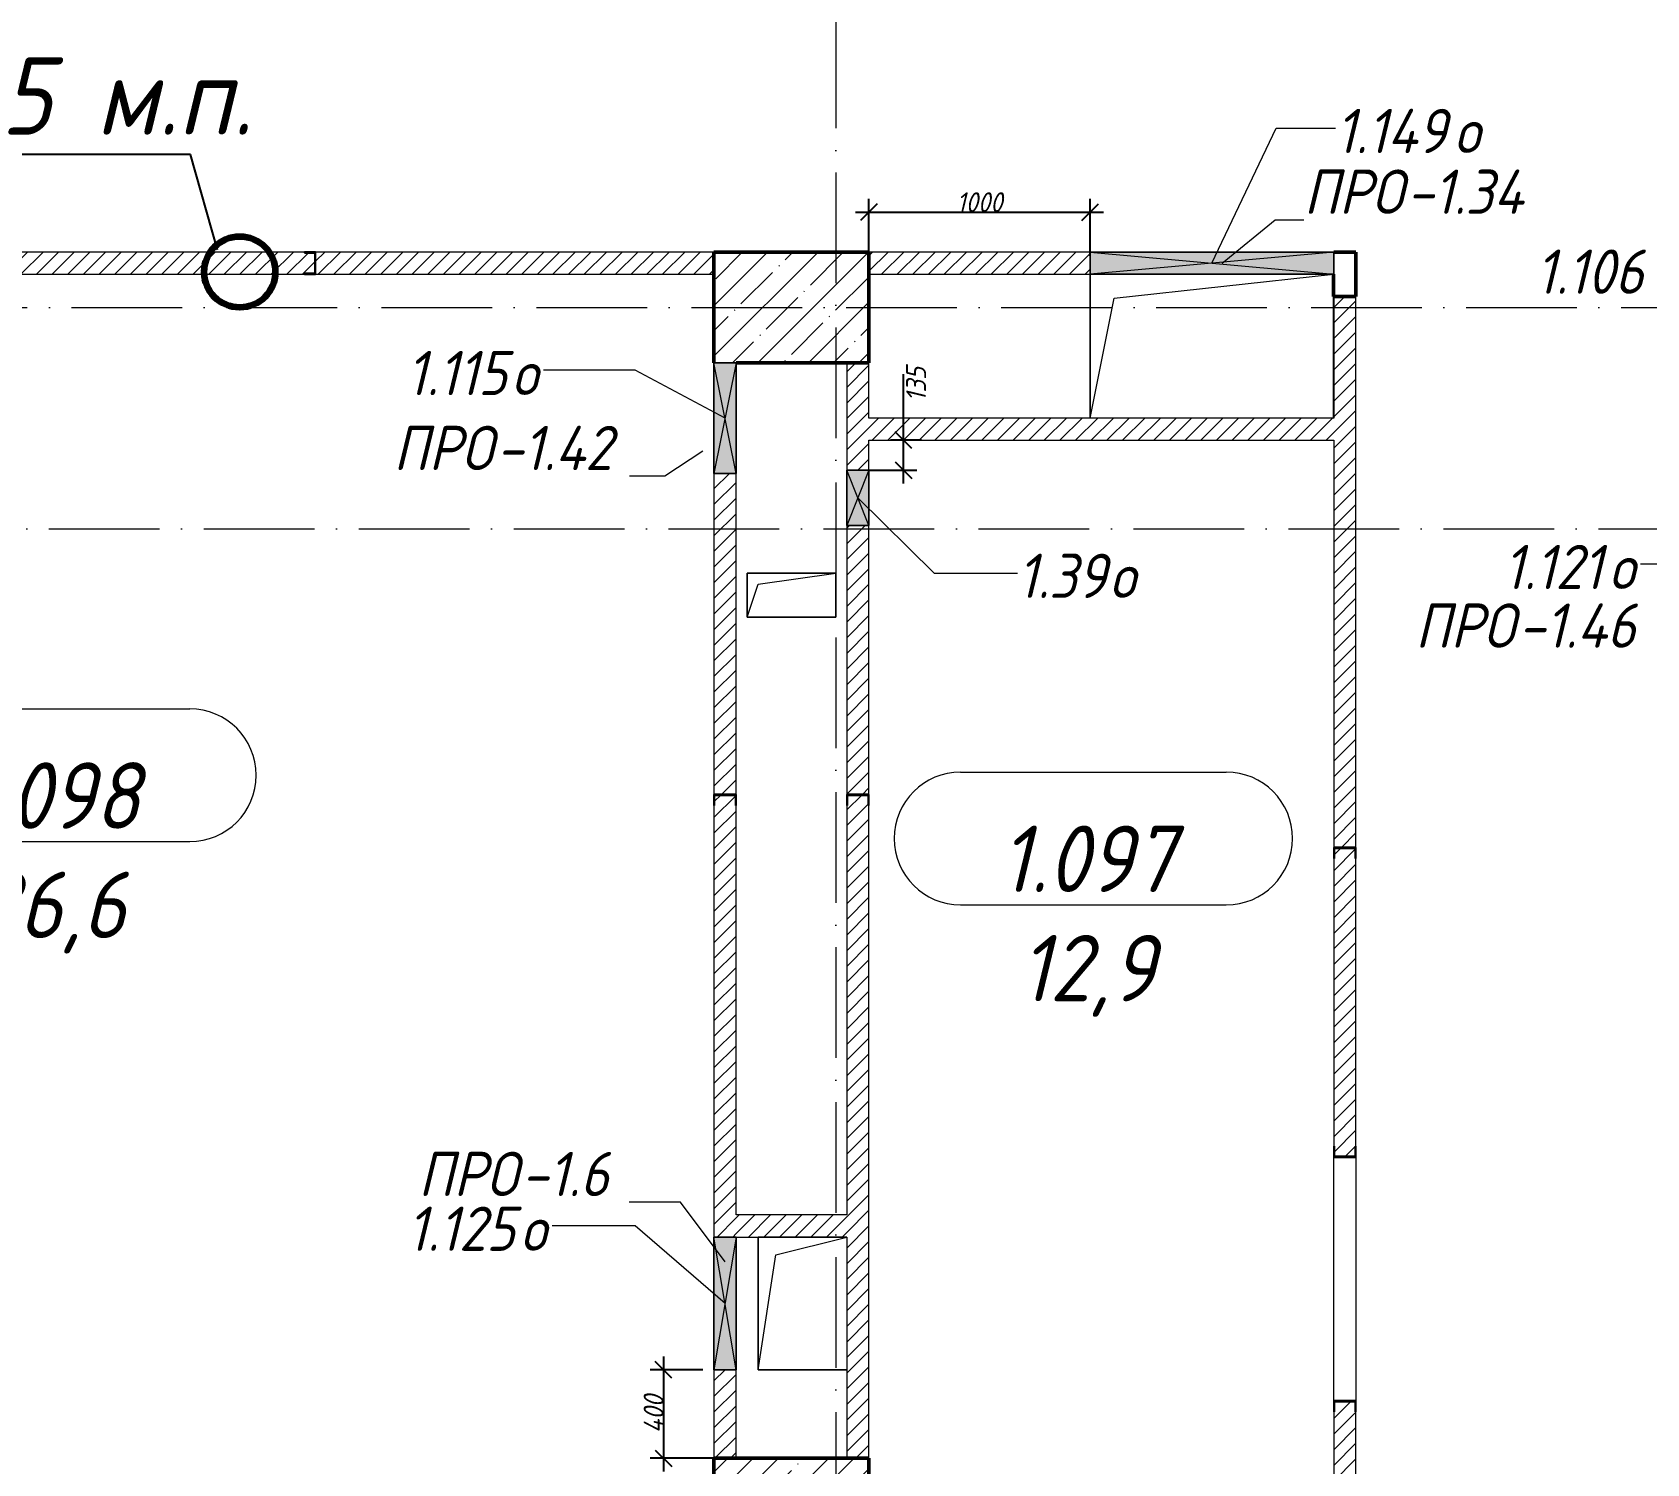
# Model space of a CAD drawing. Header units: millimetres. Extents: x -401725 to 250493, y 305116 to 802890.
# Drawn here: x -91045 to -83751, y 529373 to 535840 of the extents above; entities that cross this region are included whole.
import ezdxf

# ---------------------------------------------------------------- set-up
doc = ezdxf.new("R2010")
doc.units = ezdxf.units.MM
doc.linetypes.add('50_200_ШТРИХ_1Т_ш5_п1_п1_', pattern=[700, 500, -100, 0, -100])
for name, color, linetype, lineweight in [('20.3) Грунтовка', 1, 'Continuous', 90), ('A-____-____-DIMS', 7, 'Continuous', 9), ('A-DETL-GENF-OTLN', 7, 'Continuous', 9), ('A-FLOR-____-OTLN', 7, 'Continuous', 9), ('A-GENM-____-IDEN', 7, 'Continuous', 9), ('A-GENM-____-MCUT', 7, 'Continuous', 25), ('A-GENM-____-OTLN', 7, 'Continuous', 9), ('A-GENM-____-OTLN-1', 7, 'Continuous', 25), ('A-GLAZ-____-IDEN', 7, 'Continuous', 9), ('A-GLAZ-____-OTLN', 7, 'Continuous', 9), ('A-WALL-____-PATT-1', 7, 'Continuous', 9), ('A-WALL-FNSH-MCUT-1', 7, 'Continuous', 9), ('I-WALL-____-OTLN', 7, 'Continuous', 9), ('S-COLS-____-MCUT', 7, 'Continuous', 50), ('S-COLS-____-OTLN', 7, 'Continuous', 9), ('S-GRID-____-OTLN-1', 7, '50_200_ШТРИХ_1Т_ш5_п1_п1_', 9)]:
    doc.layers.add(name, color=color, linetype=linetype, lineweight=lineweight)
doc.layers.add('A-AREA-IDEN-1', color=7, linetype='Continuous', lineweight=9, true_color=0x000000)
doc.styles.add('ISOCPEUR_I', font='isocpeui.ttf', dxfattribs={"width": 0.9, "height": 2.5})
doc.styles.add('ISOCPEUR_I_11', font='isocpeui.ttf', dxfattribs={"width": 0.9, "height": 200})
doc.styles.add('ISOCPEUR_I_7', font='isocpeui.ttf', dxfattribs={"width": 0.9, "height": 90})
doc.dimstyles.new('ISO-1_8_0_9К_СРЕДНИЙ_Кладочные_1', dxfattribs={"dimscale": 304.8, "dimtxt": 89.638306, "dimasz": 0.246063, "dimexe": 0.19685, "dimexo": 0, "dimgap": 0, "dimtad": 1, "dimdec": 3, "dimrnd": 0.001, "dimdsep": 46, "dimtxsty": 'ISOCPEUR_I_7', "dimblk1": 'OBLIQUE', "dimblk2": 'OBLIQUE', "dimsah": 1, "dimcen": 0.09, "dimdle": 0.19685, "dimazin": 0, "dimtfac": 1, "dimtdec": 4, "dimtix": 1, "dimtmove": 0, "dimatfit": 3, "dimfxl": 1, "dimtvp": 1, "dimtolj": 1, "dimtzin": 0, "dimarcsym": 2})
doc.dimstyles.new('ISO-1_8_0_9К_СРЕДНИЙ_Кладочные_2', dxfattribs={"dimscale": 304.8, "dimtxt": 89.638306, "dimasz": 0.246063, "dimexe": 0.19685, "dimexo": 0, "dimgap": 0, "dimtad": 1, "dimdec": 3, "dimrnd": 0.001, "dimdsep": 46, "dimtxsty": 'ISOCPEUR_I_7', "dimblk1": 'OBLIQUE', "dimblk2": 'OBLIQUE', "dimsah": 1, "dimcen": 0.09, "dimdle": 0.19685, "dimazin": 0, "dimtfac": 1, "dimtdec": 4, "dimtix": 1, "dimtmove": 1, "dimatfit": 3, "dimfxl": 1, "dimtvp": 1, "dimtolj": 1, "dimtzin": 0, "dimarcsym": 2})
pattern_1 = [(45, (-176515.067, 459015.94), (-35.35534, 35.35534), [])]

# ---------------------------------------------------------------- blocks, each defined once
blk = doc.blocks.new('BSC_Колонна _Прямоугольная - 500х700-V156-АР1_План отверстий 1 этажа в осях 1-64_Ю-ЯЯ')
at = {"layer": 'S-COLS-____-OTLN'}
h = blk.add_hatch(dxfattribs=at)
h.set_pattern_fill('FP_168', color=256, style=0, pattern_type=2)
h.set_pattern_definition([(315, (-70131.04, 88900), (114.04925, 114.04925), []), (315, (-70131.04, 88785.95), (114.04925, 114.04925), [201.613, -40.323, 3.353, -36.97])])
h.paths.add_polyline_path([(-250, -350), (250, -350), (250, 350), (-250, 350)], flags=0)
at = {"layer": 'S-COLS-____-MCUT'}
for p, q in [((250, 350), (-250, 350)), ((-250, 350), (-250, -350)), ((250, -350), (250, 350)), ((-250, -350), (250, -350))]:
    blk.add_line(p, q, dxfattribs=at)
blk = doc.blocks.new('BSC_Колонна _Прямоугольная - 500х700-V159-АР1_План отверстий 1 этажа в осях 1-64_Ю-ЯЯ')
at = {"layer": 'S-COLS-____-OTLN'}
h = blk.add_hatch(dxfattribs=at)
h.set_pattern_fill('FP_171', color=256, style=0, pattern_type=2)
h.set_pattern_definition([(315, (-75581.04, 88900), (114.04925, 114.04925), []), (315, (-75581.04, 88785.95), (114.04925, 114.04925), [201.613, -40.323, 3.353, -36.97])])
h.paths.add_polyline_path([(-250, 350), (-250, -350), (250, -350), (250, 350)], flags=0)
at = {"layer": 'S-COLS-____-MCUT'}
for p, q in [((250, 350), (-250, 350)), ((250, -350), (250, 350)), ((-250, 250), (-250, -350)), ((-250, -350), (250, -350))]:
    blk.add_line(p, q, dxfattribs=at)
blk = doc.blocks.new('154_Фахверк_СКБ_Швеллер - Тип_100_4010-27789772-АР1_План отверстий 1 этажа в осях 1-64_Ю-ЯЯ')
at = {"layer": 'A-GENM-____-MCUT'}
for p, q in [((175, 50), (125, 50)), ((125, 50), (125, -50)), ((128, 47), (175, 47)), ((128, -47), (128, 47)), ((175, 47), (175, 50)), ((125, -50), (175, -50)), ((175, -47), (128, -47)), ((175, -50), (175, -47))]:
    blk.add_line(p, q, dxfattribs=at)
blk = doc.blocks.new('154_Фахверк_СКБ_Швеллер - Тип_100_3600-27825154-АР1_План отверстий 1 этажа в осях 1-64_Ю-ЯЯ')
at = {"layer": 'A-GENM-____-MCUT'}
for p, q in [((175, 50), (125, 50)), ((125, 50), (125, -50)), ((128, 47), (175, 47)), ((128, -47), (128, 47)), ((175, 47), (175, 50)), ((125, -50), (175, -50)), ((175, -47), (128, -47)), ((175, -50), (175, -47))]:
    blk.add_line(p, q, dxfattribs=at)
blk = doc.blocks.new('AR_Отверстие прямоугольное _в плите_ - AR_Отверстие прямоугольное _в плите_-30602863-АР1_План отверстий 1 этажа в осях 1-64_Ю-ЯЯ')
at = {"layer": 'A-GENM-____-OTLN'}
for p, q in [((-550, 325), (-550, -325)), ((-441.7, 216.7), (550, 325)), ((550, -325), (550, 225)), ((-550, -325), (-441.7, 216.7))]:
    blk.add_line(p, q, dxfattribs=at)
blk = doc.blocks.new('AR_Отверстие прямоугольное _в плите_ - AR_Отверстие прямоугольное _в плите_-30552564-АР1_План отверстий 1 этажа в осях 1-64_Ю-ЯЯ')
at = {"layer": 'A-GENM-____-OTLN'}
for p, q in [((200, 300), (-200, 300)), ((-200, 300), (-200, -300)), ((-120, 220), (200, 300)), ((-200, -300), (-120, 220)), ((-200, -300), (200, -300))]:
    blk.add_line(p, q, dxfattribs=at)
blk = doc.blocks.new('AR_Отверстие прямоугольное _в плите_ - AR_Отверстие прямоугольное _в плите_-V188-АР1_План отверстий 1 этажа в осях 1-64_Ю-ЯЯ')
at = {"layer": 'A-GENM-____-OTLN'}
for p, q in [((200, 100), (-200, 100)), ((-200, 100), (-200, -100)), ((-150, 50), (200, 100)), ((200, -100), (200, 100)), ((-200, -100), (-150, 50)), ((-200, -100), (200, -100))]:
    blk.add_line(p, q, dxfattribs=at)
blk = doc.blocks.new('AR_Отверстие прямоугольное _в стене__БезПР - AR_Отверстие прямоугольное _в стене__БезПР-36428202-АР1_План отверстий 1 этажа в осях 1-64_Ю-ЯЯ')
at = {"layer": 'A-GLAZ-____-OTLN'}
blk.add_hatch(color=256, dxfattribs=at).paths.add_polyline_path([(-125, -50), (125, -50), (125, 50), (-125, 50)], flags=0)
at = {"layer": 'A-DETL-GENF-OTLN'}
for p, q in [((-125, -50), (-125, 50)), ((-125, 50), (125, 50)), ((125, 50), (-125, -50)), ((-125, 50), (125, -50)), ((125, 50), (-125, 50)), ((-125, 50), (-125, -50)), ((125, 50), (125, -50)), ((125, -50), (125, 50)), ((125, -50), (-125, -50)), ((-125, -50), (125, -50))]:
    blk.add_line(p, q, dxfattribs=at)
blk = doc.blocks.new('AR_Отверстие прямоугольное _в стене_ - AR_Отверстие прямоугольное _в стене__ОВ-36720635-АР1_План отверстий 1 этажа в осях 1-64_Ю-ЯЯ')
at = {"layer": 'A-GLAZ-____-OTLN'}
blk.add_hatch(color=256, dxfattribs=at).paths.add_polyline_path([(250, -50), (250, 50), (-250, 50), (-250, -50)], flags=0)
at = {"layer": 'A-DETL-GENF-OTLN'}
for p, q in [((-250, -50), (-250, 50)), ((-250, 50), (250, 50)), ((250, 50), (-250, -50)), ((-250, 50), (250, -50)), ((250, 50), (-250, 50)), ((-250, 50), (-250, -50)), ((250, 50), (250, -50)), ((250, -50), (250, 50)), ((250, -50), (-250, -50)), ((-250, -50), (250, -50))]:
    blk.add_line(p, q, dxfattribs=at)
blk = doc.blocks.new('AR_Отверстие прямоугольное _в стене_ - AR_Отверстие прямоугольное _в стене__ОВ-36787329-АР1_План отверстий 1 этажа в осях 1-64_Ю-ЯЯ')
at = {"layer": 'A-GLAZ-____-OTLN'}
blk.add_hatch(color=256, dxfattribs=at).paths.add_polyline_path([(550, -50), (550, 50), (-550, 50), (-550, -50)], flags=0)
at = {"layer": 'A-DETL-GENF-OTLN'}
for p, q in [((-550, -50), (-550, 50)), ((-550, 50), (550, 50)), ((550, 50), (-550, -50)), ((-550, 50), (550, -50)), ((550, 50), (-550, 50)), ((-550, 50), (-550, -50)), ((550, 50), (550, -50)), ((550, -50), (550, 50)), ((550, -50), (-550, -50)), ((-550, -50), (550, -50))]:
    blk.add_line(p, q, dxfattribs=at)
blk = doc.blocks.new('AR_Отверстие прямоугольное _в стене_ - AR_Отверстие прямоугольное _в стене__ОВ-36719947-АР1_План отверстий 1 этажа в осях 1-64_Ю-ЯЯ')
at = {"layer": 'A-GLAZ-____-OTLN'}
blk.add_hatch(color=256, dxfattribs=at).paths.add_polyline_path([(300, 50), (-300, 50), (-300, -50), (300, -50)], flags=0)
at = {"layer": 'A-DETL-GENF-OTLN'}
for p, q in [((-300, -50), (-300, 50)), ((-300, 50), (300, 50)), ((300, 50), (-300, -50)), ((-300, 50), (300, -50)), ((300, 50), (-300, 50)), ((-300, 50), (-300, -50)), ((300, 50), (300, -50)), ((300, -50), (300, 50)), ((300, -50), (-300, -50)), ((-300, -50), (300, -50))]:
    blk.add_line(p, q, dxfattribs=at)
blk = doc.blocks.new('BSC_Колонна _Прямоугольная1 - 200х100 _металл_-V253-АР1_План отверстий 1 этажа в осях 1-64_Ю-ЯЯ')
at = {"layer": 'S-COLS-____-MCUT'}
for p, q in [((100, 50), (-100, 50)), ((-100, 50), (-100, -49.5)), ((100, -50), (100, 50)), ((0, -50), (100, -50))]:
    blk.add_line(p, q, dxfattribs=at)
blk = doc.blocks.new('_Oblique')
at = {"color": 0, "linetype": 'ByBlock', "lineweight": -2}
blk.add_line((-0.5, -0.5), (0.5, 0.5), dxfattribs=at)
blk = doc.blocks.new('*D13688')
at = {"layer": 'A-____-____-DIMS', "color": 0, "lineweight": -2, "transparency": 16777216}
for p, q in [((-87108.3, 533997), (-87108.3, 534295.8)), ((-87027.9, 533997), (-87168.3, 533997)), ((-87108.3, 533802), (-87108.3, 533997)), ((-87265.1, 533862), (-87048.3, 533862))]:
    blk.add_line(p, q, dxfattribs=at)
at = {"layer": 'Defpoints', "color": 0, "transparency": 16777216}
for p in [(-87108.3, 533997), (-87027.9, 533997), (-87265.1, 533862)]:
    blk.add_point(p, dxfattribs=at)
at = {"layer": 'A-____-____-DIMS', "color": 0, "lineweight": -2, "transparency": 16777216, "xscale": 75, "yscale": 75, "zscale": 75}
for p, rotation in [((-87108.3, 533997), 90), ((-87108.3, 533862), 270)]:
    blk.add_blockref('_Oblique', p, dxfattribs=dict(at, rotation=rotation))
at = {"layer": 'A-____-____-DIMS', "color": 0, "transparency": 16777216, "insert": (-87097, 534171.7), "char_height": 90, "width": 368.207, "attachment_point": 1, "rotation": 90, "line_spacing_factor": 1.149209, "style": 'ISOCPEUR_I_7'}
blk.add_mtext('\\A1;135', dxfattribs=at)
blk = doc.blocks.new('*D13689')
at = {"layer": 'A-____-____-DIMS', "color": 0, "lineweight": -2, "transparency": 16777216}
for p, q in [((-88192.7, 529857), (-88192.7, 529337)), ((-88015.1, 529797), (-88252.7, 529797)), ((-87965.1, 529397), (-88252.7, 529397))]:
    blk.add_line(p, q, dxfattribs=at)
at = {"layer": 'Defpoints', "color": 0, "transparency": 16777216}
for p in [(-88015.1, 529797), (-88192.7, 529397), (-87965.1, 529397)]:
    blk.add_point(p, dxfattribs=at)
at = {"layer": 'A-____-____-DIMS', "color": 0, "lineweight": -2, "transparency": 16777216, "xscale": 75, "yscale": 75, "zscale": 75}
for p, rotation in [((-88192.7, 529797), 90), ((-88192.7, 529397), 270)]:
    blk.add_blockref('_Oblique', p, dxfattribs=dict(at, rotation=rotation))
at = {"layer": 'A-____-____-DIMS', "color": 0, "transparency": 16777216, "insert": (-88237.7, 529597), "char_height": 90, "width": 426.127, "attachment_point": 5, "rotation": 90, "style": 'ISOCPEUR_I_7'}
blk.add_mtext('\\A1;400', dxfattribs=at)
blk = doc.blocks.new('*D13690')
at = {"layer": 'A-____-____-DIMS', "color": 0, "lineweight": -2, "transparency": 16777216}
for p, q in [((-87325.1, 535027.4), (-86205.1, 535027.4)), ((-87265.1, 534847), (-87265.1, 535087.4)), ((-86265.1, 534830), (-86265.1, 535087.4))]:
    blk.add_line(p, q, dxfattribs=at)
at = {"layer": 'Defpoints', "color": 0, "transparency": 16777216}
for p in [(-86265.1, 535027.4), (-87265.1, 534847), (-86265.1, 534830)]:
    blk.add_point(p, dxfattribs=at)
at = {"layer": 'A-____-____-DIMS', "color": 0, "lineweight": -2, "transparency": 16777216, "xscale": 75, "yscale": 75, "zscale": 75, "rotation": 180}
blk.add_blockref('_Oblique', (-87265.1, 535027.4), dxfattribs=at)
at = {"layer": 'A-____-____-DIMS', "color": 0, "lineweight": -2, "transparency": 16777216, "xscale": 75, "yscale": 75, "zscale": 75}
blk.add_blockref('_Oblique', (-86265.1, 535027.4), dxfattribs=at)
at = {"layer": 'A-____-____-DIMS', "color": 0, "transparency": 16777216, "insert": (-86765.1, 535072.4), "char_height": 90, "width": 504.733, "attachment_point": 5, "style": 'ISOCPEUR_I_7'}
blk.add_mtext('\\A1;1000', dxfattribs=at)
blk = doc.blocks.new('AAR_СКБ_Марка_помещения_1_5 ммп - Номер _ Площадь-27962135-АИ_План этажа_Стены_1')
at = {"layer": 'A-AREA-IDEN-1'}
for p, q in [((-2.987, 3), (3.013, 3)), ((-2.987, 0), (3.013, 0))]:
    blk.add_line(p, q, dxfattribs=at)
for centre, start, end in [((-2.987, 1.5), 90, 270), ((3.013, 1.5), 270, 90)]:
    blk.add_arc(centre, 1.5, start, end, dxfattribs=at)

msp = doc.modelspace()

# ---------------------------------------------------------------- hatches: boundary and pattern name
at = {"layer": 'A-WALL-____-PATT-1'}
h = msp.add_hatch(dxfattribs=at)
h.set_pattern_fill('FP_5', color=256, style=0, pattern_type=2)
h.set_pattern_definition(pattern_1)
h.paths.add_polyline_path([(-88155.4428, 534746.983), (-87965.0675, 534746.983), (-87965.0675, 534846.983), (-89765.0675, 534846.983), (-89765.0675, 534746.983)], flags=0)
h.paths.add_polyline_path([(-89815.0675, 534746.983), (-89815.0675, 534749.983), (-89768.0675, 534749.983), (-89768.0675, 534843.983), (-89815.0675, 534843.983), (-89815.0675, 534846.983), (-91565.0675, 534846.983), (-91565.0675, 534843.983), (-91612.0675, 534843.983), (-91612.0675, 534749.983), (-91565.0675, 534749.983), (-91565.0675, 534746.983)], flags=0)
h.paths.add_polyline_path([(-92765.0675, 534746.983), (-92765.0675, 534749.983), (-92718.0675, 534749.983), (-92718.0675, 534843.983), (-92765.0675, 534843.983), (-92765.0675, 534846.983), (-93015.0675, 534846.983), (-93015.0675, 534746.983)], flags=0)
h = msp.add_hatch(dxfattribs=at)
h.set_pattern_fill('FP_5', color=256, style=0, pattern_type=2)
h.set_pattern_definition(pattern_1)
h.paths.add_polyline_path([(-86265.0675, 534746.983), (-86265.0675, 534846.983), (-87265.0675, 534846.983), (-87265.0675, 534746.983), (-86387.9422, 534746.983)], flags=0)
h = msp.add_hatch(dxfattribs=at)
h.set_pattern_fill('FP_5', color=256, style=0, pattern_type=2)
h.set_pattern_definition(pattern_1)
h.paths.add_polyline_path([(-85165.0675, 527956.983), (-85065.0675, 527956.983), (-85065.0675, 529606.983), (-85068.0675, 529606.983), (-85068.0675, 529653.983), (-85162.0675, 529653.983), (-85162.0675, 529606.983), (-85165.0675, 529606.983), (-85165.0675, 528056.983)], flags=0)
h.paths.add_polyline_path([(-85162.0675, 530759.983), (-85068.0675, 530759.983), (-85068.0675, 530806.983), (-85065.0675, 530806.983), (-85065.0675, 532106.983), (-85068.0675, 532106.983), (-85068.0675, 532153.983), (-85162.0675, 532153.983), (-85162.0675, 532106.983), (-85165.0675, 532106.983), (-85165.0675, 530806.983), (-85162.0675, 530806.983)], flags=0)
h.paths.add_polyline_path([(-85065.0675, 532156.983), (-85065.5575, 534646.983), (-85165.0675, 534646.983), (-85165.0675, 532156.983), (-85068.0675, 532156.983)], flags=0)
h = msp.add_hatch(dxfattribs=at)
h.set_pattern_fill('FP_5', color=256, style=0, pattern_type=2)
h.set_pattern_definition(pattern_1)
h.paths.add_polyline_path([(-87365.0675, 529396.983), (-87265.0675, 529396.983), (-87265.0675, 532346.983), (-87268.0675, 532346.983), (-87268.0675, 532393.983), (-87362.0675, 532393.983), (-87362.0675, 532346.983), (-87365.0675, 532346.983), (-87365.0675, 530396.983)], flags=0)
h.paths.add_polyline_path([(-87310.7818, 532396.983), (-87265.0675, 532396.983), (-87265.0675, 533611.983), (-87365.0675, 533611.983), (-87365.0675, 532396.983), (-87362.0675, 532396.983)], flags=0)
h.paths.add_polyline_path([(-87365.0675, 533861.983), (-87265.0675, 533861.983), (-87265.0675, 534346.983), (-87365.0675, 534346.983)], flags=0)
h = msp.add_hatch(dxfattribs=at)
h.set_pattern_fill('FP_5', color=256, style=0, pattern_type=2)
h.set_pattern_definition(pattern_1)
h.paths.add_polyline_path([(-87265.0675, 533996.983), (-85165.0675, 533996.983), (-85165.0675, 534096.983), (-87265.0675, 534096.983)], flags=0)
h = msp.add_hatch(dxfattribs=at)
h.set_pattern_fill('FP_5', color=256, style=0, pattern_type=2)
h.set_pattern_definition(pattern_1)
h.paths.add_polyline_path([(-87965.0675, 529396.983), (-87865.0675, 529396.983), (-87865.0675, 529796.983), (-87965.0675, 529796.983)], flags=0)
h.paths.add_polyline_path([(-87874.1584, 530396.983), (-87865.0675, 530396.983), (-87865.0675, 532346.983), (-87868.0675, 532346.983), (-87868.0675, 532393.983), (-87962.0675, 532393.983), (-87962.0675, 532346.983), (-87965.0675, 532346.983), (-87965.0675, 530396.983), (-87962.0675, 530396.983)], flags=0)
h.paths.add_polyline_path([(-87914.4181, 532396.983), (-87865.0675, 532396.983), (-87865.0675, 533846.983), (-87965.0675, 533846.983), (-87965.0675, 532396.983), (-87962.0675, 532396.983)], flags=0)
h = msp.add_hatch(dxfattribs=at)
h.set_pattern_fill('FP_5', color=256, style=0, pattern_type=2)
h.set_pattern_definition(pattern_1)
h.paths.add_polyline_path([(-87865.0675, 530396.983), (-87365.0675, 530396.983), (-87365.0675, 530496.983), (-87865.0675, 530496.983)], flags=0)

# ---------------------------------------------------------------- linework, layer by layer
at = {"layer": '20.3) Грунтовка', "color": 18, "lineweight": 25, "true_color": 0x000000}
for p, q in [((-90329.5439, 535287.4974), (-91266.2178, 535287.4974)), ((-90208.2058, 534857.9269), (-90329.5439, 535287.4974))]:
    msp.add_line(p, q, dxfattribs=at)
at = {"layer": '20.3) Грунтовка'}
msp.add_circle((-90107.7715, 534757.4834), 160.5004, dxfattribs=at)
at = {"layer": 'A-FLOR-____-OTLN'}
for p, q in [((-86265.5766, 534096.983), (-86265.5766, 534746.983)), ((-85165.5766, 534646.983), (-85165.5766, 534096.983)), ((-87815.0675, 533396.983), (-87415.0675, 533396.983)), ((-87815.0675, 533196.983), (-87815.0675, 533396.983)), ((-87415.0675, 533396.983), (-87415.0675, 533196.983)), ((-87415.0675, 533196.983), (-87815.0675, 533196.983)), ((-87765.0675, 530396.6355), (-87365.0675, 530396.6355)), ((-87765.0675, 529796.6355), (-87765.0675, 530396.6355)), ((-87365.0675, 529796.6355), (-87765.0675, 529796.6355))]:
    msp.add_line(p, q, dxfattribs=at)
at = {"layer": 'A-GENM-____-IDEN'}
for p, q in [((-85669.3613, 534796.983), (-85429.4481, 534992.6871)), ((-85429.4481, 534992.6871), (-85300.3687, 534992.6871)), ((-88015.0675, 533946.983), (-88187.3662, 533834.9632)), ((-88187.3662, 533834.9632), (-88347.5432, 533834.9632)), ((-88116.6045, 530554.7687), (-88347.9512, 530554.7687)), ((-87915.0675, 530285.5441), (-88116.6045, 530554.7687))]:
    msp.add_line(p, q, dxfattribs=at)
at = {"layer": 'A-GLAZ-____-IDEN'}
for p, q in [((-85715.0675, 534796.983), (-85424.389, 535406.7846)), ((-85424.389, 535406.7846), (-85156.6687, 535406.7846)), ((-88321.8804, 534313.2116), (-88735.5074, 534313.2116)), ((-87915.0675, 534096.983), (-88321.8804, 534313.2116)), ((-87315.0675, 533736.983), (-86969.8254, 533396.7733)), ((-83641.3464, 533436.7733), (-83778.429, 533436.7733)), ((-86969.8254, 533396.7733), (-86594.418, 533396.7733)), ((-88321.8804, 530446.7795), (-88696.3546, 530446.7795)), ((-87915.0675, 530096.983), (-88321.8804, 530446.7795))]:
    msp.add_line(p, q, dxfattribs=at)
at = {"layer": 'A-WALL-FNSH-MCUT-1'}
for p, q in [((-89815.0675, 534846.983), (-91565.0675, 534846.983)), ((-87965.0675, 534846.983), (-89765.0675, 534846.983)), ((-86265.0675, 534846.983), (-87265.0675, 534846.983)), ((-85065.0675, 532156.983), (-85065.0675, 534846.983)), ((-91565.0675, 534746.983), (-89815.0675, 534746.983)), ((-89765.0675, 534746.983), (-87965.0675, 534746.983)), ((-87265.0675, 534746.983), (-86265.0675, 534746.983)), ((-85165.0675, 534646.983), (-85165.0675, 534096.983)), ((-87365.0675, 534346.983), (-87365.0675, 533861.983)), ((-87265.0675, 534096.983), (-87265.0675, 534346.983)), ((-85165.0675, 534096.983), (-87265.0675, 534096.983)), ((-87265.0675, 533861.983), (-87265.0675, 533996.983)), ((-87265.0675, 533996.983), (-85165.0675, 533996.983)), ((-85165.0675, 533996.983), (-85165.0675, 532156.983)), ((-87965.0675, 533846.983), (-87965.0675, 532396.983)), ((-87865.0675, 532396.983), (-87865.0675, 533846.983)), ((-87365.0675, 533611.983), (-87365.0675, 532396.983)), ((-87265.0675, 532396.983), (-87265.0675, 533611.983)), ((-87965.0675, 532346.983), (-87965.0675, 530396.983)), ((-87865.0675, 530496.983), (-87865.0675, 532346.983)), ((-87365.0675, 532346.983), (-87365.0675, 530496.983)), ((-87265.0675, 529396.983), (-87265.0675, 532346.983)), ((-85165.0675, 532106.983), (-85165.0675, 530806.983)), ((-85065.0675, 530806.983), (-85065.0675, 532106.983)), ((-87365.0675, 530496.983), (-87865.0675, 530496.983)), ((-87865.0675, 530396.983), (-87365.0675, 530396.983)), ((-87365.0675, 530396.983), (-87365.0675, 529396.983)), ((-87965.0675, 529796.983), (-87965.0675, 529396.983)), ((-87865.0675, 529396.983), (-87865.0675, 529796.983)), ((-85165.0675, 529606.983), (-85165.0675, 528056.983)), ((-85065.0675, 527956.983), (-85065.0675, 529606.983))]:
    msp.add_line(p, q, dxfattribs=at)
at = {"layer": 'I-WALL-____-OTLN'}
for p, q in [((-85165.0675, 529656.983), (-85165.0675, 530756.983)), ((-85065.0675, 530756.983), (-85065.0675, 529656.983))]:
    msp.add_line(p, q, dxfattribs=at)
at = {"layer": 'S-GRID-____-OTLN-1'}
for p, q in [((-87415.0675, 549908.7924), (-87415.0675, 498597.5699)), ((-127273.0498, 534596.983), (-72440.6609, 534596.983)), ((-142077.6215, 533596.983), (-72440.6609, 533596.983))]:
    msp.add_line(p, q, dxfattribs=at)

# ---------------------------------------------------------------- block references
at = {"layer": 'A-AREA-IDEN-1', "xscale": 199.9999999999999, "yscale": 199.9999999999999, "zscale": 199.9999999999999}
for p in [(-90935.9379, 532183.3128), (-86253.3409, 531897.5692)]:
    msp.add_blockref('AAR_СКБ_Марка_помещения_1_5 ммп - Номер _ Площадь-27962135-АИ_План этажа_Стены_1', p, dxfattribs=at)
at = {"layer": 'A-GENM-____-OTLN'}
for name, p in [('AR_Отверстие прямоугольное _в плите_ - AR_Отверстие прямоугольное _в плите_-30602863-АР1_План отверстий 1 этажа в осях 1-64_Ю-ЯЯ', (-85715.5766, 534421.983)), ('AR_Отверстие прямоугольное _в плите_ - AR_Отверстие прямоугольное _в плите_-V188-АР1_План отверстий 1 этажа в осях 1-64_Ю-ЯЯ', (-87615.0675, 533296.983)), ('AR_Отверстие прямоугольное _в плите_ - AR_Отверстие прямоугольное _в плите_-30552564-АР1_План отверстий 1 этажа в осях 1-64_Ю-ЯЯ', (-87565.0675, 530096.6355))]:
    msp.add_blockref(name, p, dxfattribs=at)
at = {"layer": 'A-GENM-____-OTLN-1'}
for name, p, rotation in [('154_Фахверк_СКБ_Швеллер - Тип_100_3600-27825154-АР1_План отверстий 1 этажа в осях 1-64_Ю-ЯЯ', (-89640.0675, 534796.983), 180), ('154_Фахверк_СКБ_Швеллер - Тип_100_4010-27789772-АР1_План отверстий 1 этажа в осях 1-64_Ю-ЯЯ', (-87915.0675, 532521.983), 270), ('154_Фахверк_СКБ_Швеллер - Тип_100_4010-27789772-АР1_План отверстий 1 этажа в осях 1-64_Ю-ЯЯ', (-87315.0675, 532521.983), 269.9999999999998), ('154_Фахверк_СКБ_Швеллер - Тип_100_4010-27789772-АР1_План отверстий 1 этажа в осях 1-64_Ю-ЯЯ', (-85115.0675, 532281.983), 269.9999999999998), ('154_Фахверк_СКБ_Швеллер - Тип_100_4010-27789772-АР1_План отверстий 1 этажа в осях 1-64_Ю-ЯЯ', (-85115.0675, 530631.983), 89.99999999999986), ('154_Фахверк_СКБ_Швеллер - Тип_100_4010-27789772-АР1_План отверстий 1 этажа в осях 1-64_Ю-ЯЯ', (-85115.0675, 529781.983), 269.9999999999998)]:
    msp.add_blockref(name, p, dxfattribs=dict(at, rotation=rotation))
at = {"layer": 'A-GLAZ-____-OTLN'}
msp.add_blockref('AR_Отверстие прямоугольное _в стене_ - AR_Отверстие прямоугольное _в стене__ОВ-36787329-АР1_План отверстий 1 этажа в осях 1-64_Ю-ЯЯ', (-85715.0675, 534796.983), dxfattribs=at)
for name, p, rotation in [('AR_Отверстие прямоугольное _в стене_ - AR_Отверстие прямоугольное _в стене__ОВ-36720635-АР1_План отверстий 1 этажа в осях 1-64_Ю-ЯЯ', (-87915.0675, 534096.983), 270), ('AR_Отверстие прямоугольное _в стене__БезПР - AR_Отверстие прямоугольное _в стене__БезПР-36428202-АР1_План отверстий 1 этажа в осях 1-64_Ю-ЯЯ', (-87315.0675, 533736.983), 269.9999999999998), ('AR_Отверстие прямоугольное _в стене_ - AR_Отверстие прямоугольное _в стене__ОВ-36719947-АР1_План отверстий 1 этажа в осях 1-64_Ю-ЯЯ', (-87915.0675, 530096.983), 270)]:
    msp.add_blockref(name, p, dxfattribs=dict(at, rotation=rotation))
at = {"layer": 'S-COLS-____-OTLN'}
for name, p, rotation in [('BSC_Колонна _Прямоугольная - 500х700-V159-АР1_План отверстий 1 этажа в осях 1-64_Ю-ЯЯ', (-87615.0675, 534596.983), 89.9999999999999), ('BSC_Колонна _Прямоугольная1 - 200х100 _металл_-V253-АР1_План отверстий 1 этажа в осях 1-64_Ю-ЯЯ', (-85115.5575, 534746.983), 269.9999999999983), ('BSC_Колонна _Прямоугольная - 500х700-V156-АР1_План отверстий 1 этажа в осях 1-64_Ю-ЯЯ', (-87615.0675, 529146.983), 89.9999999999999)]:
    msp.add_blockref(name, p, dxfattribs=dict(at, rotation=rotation))

# ---------------------------------------------------------------- texts
at = {"layer": '20.3) Грунтовка', "insert": (-91186.8529, 535727.7191), "char_height": 350, "width": 1414.039992, "attachment_point": 1, "style": 'ISOCPEUR_I_11'}
msp.add_mtext('5 м.п.', dxfattribs=at)
at = {"layer": 'A-AREA-IDEN-1', "char_height": 300, "attachment_point": 8, "line_spacing_factor": 1.139951, "style": 'ISOCPEUR_I'}
for s, insert, width in [('\\pxqc,t8.46667,16.93333,25.4,33.86667,42.33333,50.8,59.26667,67.73333,76.2,84.66667,93.13333,101.6,110.06667,118.53333,127,135.46667,143.93333,152.4,160.86667,169.33333,177.8,186.26667,194.73333,203.2,211.66667,220.13333,228.6,237.06667,245.53333,254,262.46667,270.93333;{1.098}', (-90961.367, 532241.6426), 900), ('\\pxqc,t8.46667,16.93333,25.4,33.86667,42.33333,50.8,59.26667,67.73333,76.2,84.66667,93.13333,101.6,110.06667,118.53333,127,135.46667,143.93333,152.4,160.86667,169.33333,177.8,186.26667,194.73333,203.2,211.66667,220.13333,228.6,237.06667,245.53333,254,262.46667,270.93333;{1.097}', (-86278.77, 531955.899), 900), ('\\pxqc,t8.46667,16.93333,25.4,33.86667,42.33333,50.8,59.26667,67.73333,76.2,84.66667,93.13333,101.6,110.06667,118.53333,127,135.46667,143.93333,152.4,160.86667,169.33333,177.8,186.26667,194.73333,203.2,211.66667,220.13333,228.6,237.06667,245.53333,254,262.46667,270.93333;{36,6}', (-90960.367, 531677.6947), 754), ('\\pxqc,t8.46667,16.93333,25.4,33.86667,42.33333,50.8,59.26667,67.73333,76.2,84.66667,93.13333,101.6,110.06667,118.53333,127,135.46667,143.93333,152.4,160.86667,169.33333,177.8,186.26667,194.73333,203.2,211.66667,220.13333,228.6,237.06667,245.53333,254,262.46667,270.93333;{12,9}', (-86278.77, 531391.9511), 702)]:
    msp.add_mtext(s, dxfattribs=dict(at, insert=insert, width=width))
at = {"layer": 'A-GENM-____-IDEN', "char_height": 200, "attachment_point": 1, "style": 'ISOCPEUR_I_11'}
for s, insert, width in [('ПРО', (-85300.3687, 535219.8033), 562.784625), ('-1.34', (-84836.0249, 535219.8033), 692.658), ('ПРО', (-89413.5649, 534062.0793), 562.784625), ('-1.42', (-88949.2212, 534062.0793), 692.658), ('ПРО', (-84796.5346, 533259.4726), 562.784625), ('-1.46', (-84332.1909, 533259.4726), 692.658), ('ПРО', (-89300.8079, 530781.8848), 562.784625), ('-1.6', (-88836.4641, 530781.8848), 505.063125)]:
    msp.add_mtext(s, dxfattribs=dict(at, insert=insert, width=width))
at = {"layer": 'A-GLAZ-____-IDEN', "char_height": 200, "attachment_point": 1, "style": 'ISOCPEUR_I_11'}
for s, insert, width in [('1.149', (-85156.6687, 535494.3992), 649.366875), ('\\fISOCPEUR|b0|i1|c204|p34|;\\W.9;о', (-84620.8874, 535494.3992), 158.734125), ('1.106', (-84252.3187, 534858.8606), 620.506125), ('1.115', (-89354.3579, 534400.8262), 577.215), ('\\fISOCPEUR|b0|i1|c204|p34|;\\W.9;о', (-88878.1079, 534400.8262), 158.734125), ('1.121', (-84397.2794, 533524.3879), 577.215), ('1.39', (-86594.418, 533484.3879), 505.063125), ('\\fISOCPEUR|b0|i1|c204|p34|;\\W.9;о', (-86177.6993, 533484.3879), 158.734125), ('\\fISOCPEUR|b0|i1|c204|p34|;\\W.9;о', (-83921.0294, 533524.3879), 158.734125), ('1.125', (-89351.2079, 530534.3941), 620.506125), ('\\fISOCPEUR|b0|i1|c204|p34|;\\W.9;о', (-88839.2391, 530534.3941), 158.734125)]:
    msp.add_mtext(s, dxfattribs=dict(at, insert=insert, width=width))

# ---------------------------------------------------------------- dimensions: what is measured, and where the dimension line sits
at = {"layer": 'A-____-____-DIMS'}
dim = msp.add_linear_dim(base=(-86265.0675, 535027.4046), p1=(-87265.0675, 534846.983), p2=(-86265.0675, 534830.0327), dimstyle='ISO-1_8_0_9К_СРЕДНИЙ_Кладочные_2', override={"dimpost": '<>', "dimfxl": 1000.143646}, dxfattribs=at)
dim.commit()
dim.dimension.update_dxf_attribs({"geometry": '*D13690', "text_midpoint": (-86765.0675, 535072.4046)})
dim = msp.add_linear_dim(base=(-87108.3467, 533996.983), p1=(-87265.0675, 533861.983), p2=(-87027.9462, 533996.983), angle=90, dimstyle='ISO-1_8_0_9К_СРЕДНИЙ_Кладочные_1', override={"dimpost": '<>', "dimfxl": 272.858031}, dxfattribs=at)
dim.commit()
dim.dimension.update_dxf_attribs({"geometry": '*D13688', "text_midpoint": (-87037.0422, 534295.8113), "dimtype": 160, "text_rotation": 90})
dim = msp.add_linear_dim(base=(-88192.6541, 529396.983), p1=(-88015.0675, 529796.983), p2=(-87965.0675, 529396.983), angle=90, dimstyle='ISO-1_8_0_9К_СРЕДНИЙ_Кладочные_2', override={"dimpost": '<>', "dimfxl": 403.112887}, dxfattribs=at)
dim.commit()
dim.dimension.update_dxf_attribs({"geometry": '*D13689', "text_midpoint": (-88237.6541, 529596.983)})

doc.saveas('drawing.dxf')
